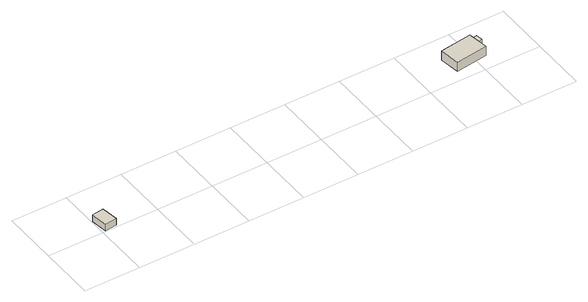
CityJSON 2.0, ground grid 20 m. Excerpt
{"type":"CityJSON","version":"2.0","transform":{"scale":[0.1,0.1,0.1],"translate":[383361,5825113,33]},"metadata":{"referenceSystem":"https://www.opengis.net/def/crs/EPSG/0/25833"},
"CityObjects":{
"building1":{"type":"Building","attributes":{"Gemeindeschluessel":"11000012","BezugspunktDach":"2200","function":"31001_2430","measuredHeight":2.66,"storeysAboveGround":1},"address":[{"country":"Germany","locality":"Berlin","thoroughfareNumber":"44 (43)","thoroughfareName":"Avenue Jean Mermoz"}],"geometry":[{"type":"Solid","lod":"1","boundaries":[[[[0,1,2,3]],[[4,5,6,7]],[[4,7,3,2]],[[5,4,2,1]],[[6,5,1,0]],[[7,6,0,3]]]]}]},
"building2":{"type":"Building","attributes":{"Gemeindeschluessel":"11000012","BezugspunktDach":"2200","function":"31001_2430","measuredHeight":3.62,"storeysAboveGround":1},"address":[{"country":"Germany","locality":"Berlin","thoroughfareNumber":"44 (34)","thoroughfareName":"Avenue Jean Mermoz"}],"geometry":[{"type":"Solid","lod":"1","boundaries":[[[[8,9,10,11,12,13]],[[14,15,16,17,18,19]],[[14,19,13,12]],[[15,14,12,11]],[[16,15,11,10]],[[17,16,10,9]],[[18,17,9,8]],[[19,18,8,13]]]]}]},
"building3":{"type":"Building","attributes":{"Gemeindeschluessel":"11000012","BezugspunktDach":"2200","function":"51009_1610","measuredHeight":3.61,"storeysAboveGround":0},"address":[{"country":"Germany","locality":"Berlin"}],"geometry":[{"type":"Solid","lod":"1","boundaries":[[[[10,20,21,11]],[[22,23,16,15]],[[22,15,11,21]],[[23,22,21,20]],[[16,23,20,10]],[[15,16,10,11]]]]}]}
},
"vertices":[
[10,1,34],[53,7,34],[44,67,34],[2,62,34],[44,67,8],[53,7,8],[10,1,8],[2,62,8],
[1325,41,43],[1440,56,43],[1435,88,43],[1431,113,43],[1429,129,43],[1314,113,43],[1429,129,7],[1431,113,7],[1435,88,7],[1440,56,7],[1325,41,7],[1314,113,7],
[1448,90,43],[1445,115,43],[1445,115,7],[1448,90,7]
]}
